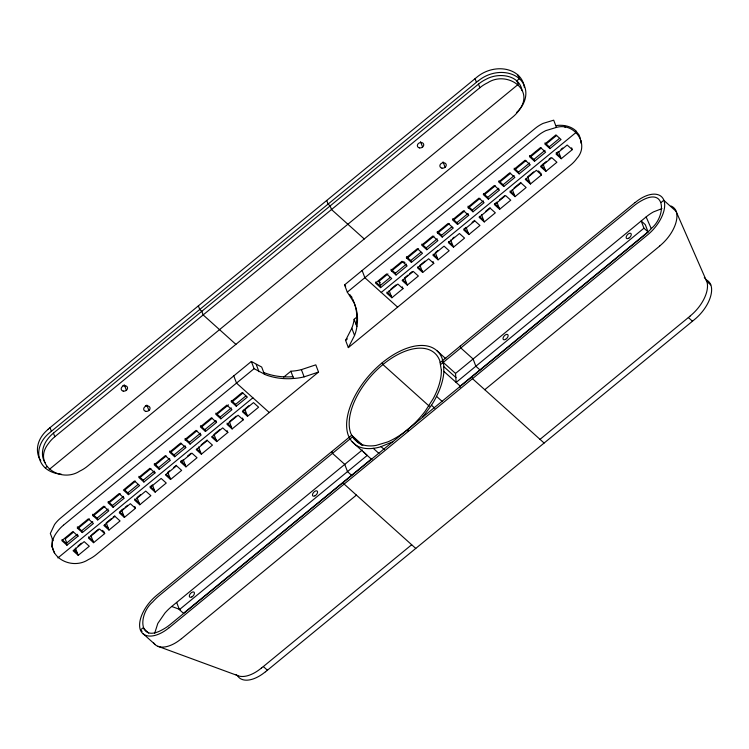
<?xml version="1.0" encoding="UTF-8"?>
<svg xmlns="http://www.w3.org/2000/svg" width="749" height="749" viewBox="0 0 749 749"><rect width="100%" height="100%" fill="white"/><g stroke="black" fill="none" stroke-linecap="round" stroke-linejoin="round"><path stroke-width="1.12" d="M460.176 387.317L460.223 386.1L648.035 231.881L645.292 224.663L641.2 220.983L643.943 228.202L648.035 231.881M75.237 551.33L75.462 548.109L78.205 555.327L89.29 546.227L84.178 541.63L73.084 550.73L78.205 555.327M154.65 633.345L157.805 623.449L164.958 613.028A32.151 17.489 -48.1 0 1 171.727 606.465L362.319 449.971M356.206 324.692L356.571 322.407A62.298 50.333 -20.8 0 0 353.285 300.695L352.648 299.46L353.341 301.267M348.332 347.602L354.558 335.458A46.494 37.572 -20.8 0 0 356.889 326.498L357.254 324.214A62.298 50.333 -20.8 0 0 353.968 302.502L347.302 292.138L344.559 284.92L535.151 128.416A32.151 25.972 -20.8 0 1 543.081 123.398L553.698 120.177L556.441 127.405C574.389 122.218 590.053 144.098 576.833 158.488A32.151 25.972 -20.8 0 1 570.644 165.061L348.332 347.602L345.589 340.374L351.805 328.231A46.494 37.572 -20.8 0 0 354.146 319.28L356.861 317.052M52.383 538.915L51.971 546.349L54.443 552.902M63.487 525.18A32.151 25.972 -20.8 0 0 57.299 531.762C40.362 552.893 69.357 572.002 88.307 559.625A32.151 25.972 -20.8 0 0 96.228 554.606L318.54 372.066L315.797 364.847L301.388 369.632A46.494 37.572 -20.8 0 1 290.865 371.232L283.637 377.168M422.53 417.324L431.461 405.246A46.494 25.288 -48.1 0 0 436.527 396.352L437.659 394.086A62.298 33.883 -48.1 0 0 443.811 372.599L443.726 365.091L442.172 358.546A62.298 33.883 -48.1 0 0 382.243 362.741A62.298 33.883 -48.1 0 0 348.379 435.562L351.356 440.936L355.672 444.972A62.298 33.883 -48.1 0 0 371.335 448.548L373.245 448.314A46.494 25.288 -48.1 0 0 381.044 446.647L392.729 441.788M48.105 429.243L476.982 77.091A29.745 24.034 -20.8 0 1 518.018 75.069A29.745 24.034 -20.8 0 1 524.366 87.464M478.349 80.705L49.481 432.856A29.745 24.034 -20.8 0 0 45.268 467.985A29.745 24.034 -20.8 0 0 61.24 474.154M45.08 462.648C40.399 455.598 42.468 446.142 47.253 439.7A32.151 25.972 -20.8 0 1 53.441 433.128L478.489 84.113A32.151 25.972 -20.8 0 1 486.41 79.094C498.441 72.438 519.319 74.544 522.062 90.563M54.808 436.733L479.856 87.727A32.151 25.972 -20.8 0 1 487.786 82.708C506.727 70.331 535.732 89.44 518.795 110.571A32.151 25.972 -20.8 0 1 512.597 117.153L87.558 466.159A32.151 25.972 -20.8 0 1 79.628 471.177C60.688 483.554 31.673 464.446 48.619 443.314A32.151 25.972 -20.8 0 1 54.817 436.733L53.441 433.119M45.38 467.891L47.028 466.543M49.219 469.483L518.186 84.403L516.819 80.798L519.291 78.767L517.915 75.153M264.425 374.266L261.682 367.047L251.346 361.458L60.744 517.962A32.151 25.972 -20.8 0 0 54.555 524.534L50.323 533.494L53.067 540.722M63.487 525.18L254.089 368.677L251.346 361.458M347.302 292.138L537.904 135.644A32.151 25.972 -20.8 0 1 545.824 130.626L556.441 127.405M73.346 532.249L65.229 538.915L66.876 543.25M77.859 528.541L89.58 518.917M93.185 515.949L104.916 506.324M109.429 502.616L120.252 493.731M124.765 490.033L135.588 481.139M140.091 477.441L150.923 468.546M155.427 464.848L166.25 455.963M170.763 452.256L181.586 443.371M185.2 440.403L196.921 430.778M201.434 427.07L212.257 418.185M216.77 414.478L228.492 404.853M232.106 401.895L242.929 393M380.567 285.678L378.919 281.343L387.935 273.937M391.549 270.969L402.372 262.084M406.885 258.377L418.607 248.752M423.119 245.045L433.943 236.16M437.547 233.201L449.278 223.567M453.782 219.869L464.614 210.975M468.219 208.016L479.94 198.382M484.453 194.684L495.276 185.799M499.789 182.091L510.612 173.206M515.125 169.499L525.948 160.614M530.461 156.906L541.284 148.021M545.796 144.314L556.619 135.429M66.951 545.216L66.258 543.409L77.353 534.309L78.036 536.115L66.951 545.216L61.83 540.619L72.915 531.518L78.036 536.115M82.343 532.576L77.222 527.979L88.307 518.879L93.428 523.476L82.343 532.576L81.65 530.769L92.745 521.669M97.735 519.937L92.614 515.34L103.699 506.24L108.82 510.837L97.735 519.937L97.042 518.13L108.137 509.03M113.127 507.298L108.006 502.701L119.1 493.6L124.212 498.197L113.127 507.298L112.444 505.491L123.529 496.39M128.519 494.658L123.398 490.061L134.492 480.961L139.604 485.558L128.519 494.658L127.836 492.851L138.069 484.453M143.911 482.019L143.228 480.212L154.313 471.112L154.996 472.919L143.911 482.019L138.79 477.422L149.884 468.322L154.996 472.919M159.303 469.38L154.191 464.783L165.276 455.682L170.388 460.279L159.303 469.38L158.619 467.582L169.705 458.472M174.695 456.74L174.011 454.943L185.097 445.833L185.78 447.64L174.695 456.74L169.583 452.143L180.668 443.043L185.78 447.64M190.087 444.11L184.975 439.504L196.06 430.403L201.172 435L190.087 444.11L189.403 442.303L200.489 433.194M205.479 431.471L204.795 429.664L215.881 420.554L216.564 422.361L205.479 431.471L200.367 426.874L211.452 417.764L216.564 422.361M220.871 418.831L215.759 414.234L226.844 405.125L231.956 409.722L220.871 418.831L220.187 417.024L231.272 407.915M236.263 406.192L231.151 401.595L242.236 392.485L247.357 397.082L236.263 406.192L235.579 404.385L245.812 395.978M380.642 287.644L375.521 283.047L386.606 273.947L391.727 278.544L380.642 287.644L379.949 285.837L390.192 277.439M396.034 275.005L390.912 270.408L401.998 261.307L407.119 265.904L396.034 275.005L395.341 273.198L406.435 264.097M411.426 262.365L406.304 257.768L417.399 248.668L422.511 253.265L411.426 262.365L410.742 260.558L420.975 252.16M426.818 249.726L421.696 245.129L432.791 236.029L437.903 240.626L426.818 249.726L426.134 247.919L437.219 238.819M442.21 237.087L437.088 232.49L448.183 223.389L453.295 227.986L442.21 237.087L441.526 235.28L451.759 226.881M457.602 224.447L456.918 222.64L468.003 213.54L468.687 215.347L457.602 224.447L452.49 219.85L463.575 210.75L468.687 215.347M472.993 211.808L467.882 207.211L478.967 198.111L484.079 202.707L472.993 211.808L472.31 210.001L483.395 200.901M488.385 199.168L483.274 194.571L494.359 185.471L499.471 190.068L488.385 199.168L487.702 197.362L498.787 188.261M503.777 186.529L498.665 181.932L509.751 172.832L514.863 177.429L503.777 186.529L503.094 184.731L514.179 175.622M519.169 173.89L514.057 169.293L525.143 160.192L530.255 164.789L519.169 173.89L518.486 172.092L529.571 162.982M534.561 161.26L529.449 156.653L540.535 147.553L545.656 152.15L534.561 161.26L533.878 159.453L544.963 150.343M549.953 148.62L544.841 144.023L555.927 134.914L561.048 139.511L549.953 148.62L549.27 146.813L559.503 138.406M57.898 557.93L252.89 397.813M381.241 292.428L576.234 132.32L575.55 130.513C570.204 125.785 562.621 124.615 555.758 125.598M78.018 546.002L81.426 543.203M91.706 534.767L98.531 529.169M111.358 518.626L106.246 522.83L108.989 530.058L120.074 520.948L114.962 516.351L103.868 525.452L108.989 530.058M113.071 517.231L114.775 515.827M119.915 511.604L123.342 508.786M125.046 507.391L127.611 505.285M140.438 494.752L137.03 497.551L139.773 504.779L150.858 495.669L145.746 491.072L134.661 500.182L139.773 504.779M150.699 486.326L152.422 484.912L155.165 492.14L166.25 483.03L161.138 478.433L150.053 487.543L155.165 492.14M169.517 470.878L167.813 472.273L170.557 479.5L181.642 470.391L176.53 465.794L165.445 474.903L170.557 479.5M173.787 467.376L176.343 465.269M180.621 461.759L182.344 460.345M187.475 456.132L190.883 453.332M201.153 444.897L207.127 439.991M214.841 433.662L219.963 429.458M236.207 416.116L229.381 421.715L232.124 428.943L243.219 419.843L242.526 418.036M243.051 410.489L244.773 409.076L247.526 416.304L258.611 407.203L253.49 402.606L242.404 411.707L247.526 416.304M245.635 408.383L249.043 405.574M390.856 289.133L395.978 284.929M407.952 275.098L404.544 277.898L407.287 285.116L418.373 276.016L413.261 271.419L402.166 280.519L407.287 285.116M409.656 273.694L412.222 271.597M425.048 261.055L419.936 265.258L422.679 272.477L433.765 263.376L433.081 261.57M437.884 250.512L435.328 252.619L438.071 259.837L449.157 250.737L444.045 246.14L432.959 255.24L438.071 259.837M452.424 238.575L454.128 237.18M464.389 228.754L466.112 227.34L468.855 234.568L479.94 225.458L474.829 220.861L463.743 229.971L468.855 234.568M472.085 222.434L474.641 220.337M485.773 211.199L490.033 207.698M494.312 204.187L496.035 202.773M499.452 199.964L504.573 195.761M513.992 188.027L520.817 182.419M533.653 171.886L527.68 176.783L530.423 184.011L541.518 174.901L540.825 173.103M540.918 165.913L546.489 161.344M549.045 159.247L550.749 157.842M556.75 152.918L558.464 151.504L561.216 158.732L572.302 149.631L571.618 147.825M561.029 149.407L562.733 148.002M104.682 533.588L99.57 528.991L88.476 538.091L93.597 542.688L104.682 533.588L103.999 531.781L102.407 530.348M135.466 508.309L130.354 503.712L119.269 512.822L124.381 517.419L135.466 508.309L134.783 506.502M185.949 466.861L197.034 457.751L191.922 453.154L180.837 462.264L185.949 466.861L183.205 459.633M201.341 454.222L212.435 445.112L207.314 440.515L196.229 449.625L201.341 454.222L198.597 446.994M227.827 432.482L222.706 427.876L211.621 436.985L216.733 441.582L227.827 432.482L227.134 430.675M402.981 288.655L397.869 284.058L386.774 293.159L391.896 297.756L402.981 288.655L402.297 286.848M453.463 247.207L464.549 238.098L459.437 233.501L448.351 242.601L453.463 247.207L450.72 239.98M484.247 221.929L495.332 212.819L490.221 208.222L479.135 217.332L484.247 221.929L481.504 214.701M499.639 209.289L510.734 200.18L505.612 195.583L494.527 204.692L499.639 209.289L496.896 202.061M515.031 196.65L526.126 187.54L521.004 182.943L509.919 192.053L515.031 196.65L512.288 189.422M545.824 171.371L556.91 162.261L551.788 157.665L540.703 166.774L545.824 171.371L543.072 164.143M345.589 340.374L347.386 338.904M440.29 362.469L635.086 202.52M440.768 364.435L633.86 205.891A32.151 17.489 -48.1 0 1 641.21 200.863C666.329 186.351 665.964 216.18 651.602 228.23A32.151 17.489 -48.1 0 1 644.833 234.783L170.426 624.329A32.151 17.489 -48.1 0 1 163.076 629.357C137.947 643.868 138.312 614.04 152.674 601.999A32.151 17.489 -48.1 0 1 159.443 595.436L352.536 436.892L361.992 445.393M661.311 202.305L663.773 200.283L676.057 211.312L706.625 281.24L710.717 284.91M643.943 228.202L456.132 382.421L455.532 373.433L646.134 216.929A32.151 17.489 -48.1 0 1 653.484 211.892L661.976 208.625M372.038 459.68L371.307 459.1L183.496 613.319L179.404 609.639L367.216 455.429L363.639 451.965M169.199 627.709L647.436 235.027A29.745 16.178 -48.1 0 0 663.886 200.198A29.745 16.178 -48.1 0 0 635.115 202.586M181.473 638.738L356.421 495.089M484.772 389.705L659.71 246.056M261.41 668.127L411.669 544.748M540.02 439.354L690.278 315.975M265.502 671.806L694.379 319.654A29.745 16.178 -48.1 0 0 710.829 284.826A29.745 16.178 -48.1 0 0 705.689 279.602M318.54 372.066L304.131 376.859A46.494 37.572 -20.8 0 1 293.608 378.46L290.93 378.666A62.298 50.333 -20.8 0 1 265.829 374.865L254.089 368.677M292.925 376.653L290.247 376.859A62.298 50.333 -20.8 0 1 265.146 373.058L263.732 372.468M171.727 606.465L180.481 609.686M157.833 646.256L237.77 675.645M572.302 149.631L567.18 145.025L556.095 154.135L561.216 158.732M544.954 142.928L549.27 146.813M556.095 152.936L560.524 156.925M529.562 155.567L533.878 159.453M541.387 166.194L545.132 169.564M538.437 170.95L540.029 172.382M541.518 174.901L536.396 170.304L525.311 179.414L530.423 184.011M688.368 317.548L692.46 321.227M514.17 168.207L518.486 172.092M525.985 178.833L529.74 182.204M498.834 180.893L503.094 184.731M510.088 191.014L514.348 194.843M483.433 193.532L487.702 197.362M494.696 203.653L498.956 207.482M468.041 206.172L472.31 210.001M479.304 216.292L483.564 220.122M452.649 218.811L456.918 222.64M463.912 228.922L468.172 232.761M437.257 231.45L441.526 235.28M448.511 241.562L452.78 245.4M421.865 244.09L426.134 247.919M433.119 254.201L437.388 258.04M433.765 263.376L428.653 258.779L417.567 267.88L422.679 272.477M406.473 256.729L410.742 260.558M417.727 266.841L421.996 270.679M403.702 261.644L405.069 262.871M364.248 238.959L331.507 209.533L330.14 205.928L328.09 204.084L326.723 200.47M391.025 269.312L395.341 273.198M402.85 279.939L406.604 283.309M479.94 369.903L475.849 366.224L473.106 359.005L460.822 347.967L460.139 346.16M378.919 281.343L380.286 282.57M375.689 282.008L379.949 285.837M386.943 292.119L391.212 295.949M397.616 307.137L364.866 277.72L362.123 270.492M544.111 443.034L472.488 378.676L471.804 376.869M437.201 350.972L445.852 358.743M443.258 362.394L455.532 373.433M443.829 366.664L456.104 377.702M443.848 371.382L460.223 386.1M436.527 396.352L442.256 401.501M431.461 405.246L434.738 408.186M429.374 406.286L382.926 364.548L382.243 362.741M381.044 446.647L384.321 449.587M373.245 448.314L378.975 453.463M362.825 445.299L351.646 435.253L156.85 595.202A29.745 16.178 -48.1 0 0 140.4 630.031A29.745 16.178 -48.1 0 0 169.171 627.634M352.227 441.882L371.307 459.1M235.907 344.353L203.157 314.926L201.79 311.312L199.74 309.477L198.373 305.864M351.59 475.297L347.499 471.617L344.755 464.389L332.481 453.36L331.788 451.553M269.266 412.53L236.515 383.104L233.772 375.886M415.77 548.427L344.137 484.06L343.454 482.253M231.263 400.5L235.579 404.385M243.088 411.126L246.833 414.497M243.219 419.843L238.098 415.246L227.013 424.346L232.124 428.943M215.871 413.139L220.187 417.024M227.013 423.148L231.441 427.136M200.47 425.778L204.795 429.664M212.295 436.405L216.049 439.775M185.078 438.418L189.403 442.303M196.903 449.044L200.657 452.415M169.686 451.057L174.011 454.943M180.827 461.066L185.265 465.054M154.294 463.697L158.619 467.582M166.119 474.323L169.873 477.693M138.902 476.336L143.228 480.212M150.043 486.344L154.481 490.333M125.102 490.408L127.836 492.851M134.651 498.984L139.089 502.972M108.118 501.615L112.444 505.491M119.943 512.241L123.697 515.612M263.32 666.554L267.421 670.233M92.726 514.254L97.042 518.13M104.551 524.88L108.305 528.251M77.334 526.893L81.65 530.769M88.476 536.902L92.913 540.89M61.998 539.58L66.258 543.409M74.104 550.459L77.522 553.53M148.705 633.064L142.975 627.915L140.503 629.937L142.141 631.416M142.872 633.514L155.146 644.552M575.55 130.513L579.033 134.932L580.522 138.883M344.559 284.92L345.673 286.287M646.134 216.929L651.227 228.585M580.793 140.288L581.477 142.095M564.418 125.57L565.102 127.377M478.489 84.113L479.856 87.727M475.063 78.664L476.439 82.278M443.043 161.878L445.103 167.299M420.535 141.645L422.595 147.066M389.152 290.537L391.896 297.756M407.625 429.561L408.317 431.368M351.412 296.211L352.236 298.374M349.802 294.413L350.588 296.482M354.146 319.28L356.889 326.498M351.805 328.231L354.558 335.458M301.388 369.632L304.131 376.859M290.865 371.232L293.608 378.46M256.242 364.473L258.985 371.701M213.989 434.354L216.733 441.582M146.851 405.078L148.911 410.499M124.343 384.855L126.403 390.266M176.661 602.411L179.404 609.639M121.638 510.191L124.381 517.419M50.024 427.67L51.391 431.284M90.854 535.469L93.597 542.688M51.971 546.349L52.655 548.156M580.943 141.73L580.971 143.199M706.738 281.147A29.745 16.178 -48.1 0 1 690.26 315.909M704.303 277.607A29.745 16.178 -48.1 0 1 705.698 279.199M671.02 206.003A29.745 16.178 -48.1 0 1 676.16 211.227A29.745 16.178 -48.1 0 1 659.682 245.99M261.382 668.061A29.745 16.178 -48.1 0 1 235.869 674.643M181.445 638.672A29.745 16.178 -48.1 0 1 153.714 643.007M265.474 671.731A29.745 16.178 -48.1 0 1 237.742 676.075M478.433 80.78A29.745 24.034 -20.8 0 1 519.394 78.682A29.745 24.034 -20.8 0 1 516.548 112.509M40.774 460.738A29.745 24.034 -20.8 0 1 48.189 429.317M123.632 385.314A3.277 2.65 -20.8 0 1 122.836 385.623M146.149 405.546A3.277 2.65 -20.8 0 1 145.343 405.846M441.386 370.231L441.255 373.891A59.021 32.104 -48.1 0 1 433.297 398.505L425.245 411.098A59.021 32.104 -48.1 0 1 387.692 441.929L376.185 445.402A59.021 32.104 -48.1 0 1 357.75 442.453L353.668 438.624L350.85 433.531A59.021 32.104 -48.1 0 1 382.926 364.548A59.021 32.104 -48.1 0 1 439.71 360.569L441.386 370.231M628.729 238.219A3.277 1.779 -48.1 0 0 630.92 233.519A3.277 1.779 -48.1 0 0 626.482 236.104A3.277 1.779 -48.1 0 0 628.729 238.219M191.903 596.897A3.277 1.779 -48.1 0 0 194.085 592.206A3.277 1.779 -48.1 0 0 189.647 594.79A3.277 1.779 -48.1 0 0 191.903 596.897M315.039 495.791A3.277 1.779 -48.1 0 0 317.23 491.091A3.277 1.779 -48.1 0 0 312.792 493.675A3.277 1.779 -48.1 0 0 315.039 495.791M505.603 339.344A3.277 1.779 -48.1 0 0 507.785 334.653A3.277 1.779 -48.1 0 0 503.347 337.228A3.277 1.779 -48.1 0 0 505.603 339.344M441.947 168.132A3.277 2.65 -20.8 0 0 446.217 164.621A3.277 2.65 -20.8 0 0 441.011 163.619A3.277 2.65 -20.8 0 0 441.947 168.132M419.431 147.899A3.277 2.65 -20.8 0 0 423.709 144.388A3.277 2.65 -20.8 0 0 418.504 143.387A3.277 2.65 -20.8 0 0 419.431 147.899M145.755 411.332A3.277 2.65 -20.8 0 0 150.025 407.821A3.277 2.65 -20.8 0 0 144.819 406.819A3.277 2.65 -20.8 0 0 145.755 411.332M123.239 391.109A3.277 2.65 -20.8 0 0 127.517 387.598A3.277 2.65 -20.8 0 0 122.312 386.596A3.277 2.65 -20.8 0 0 123.239 391.109"/></g></svg>
